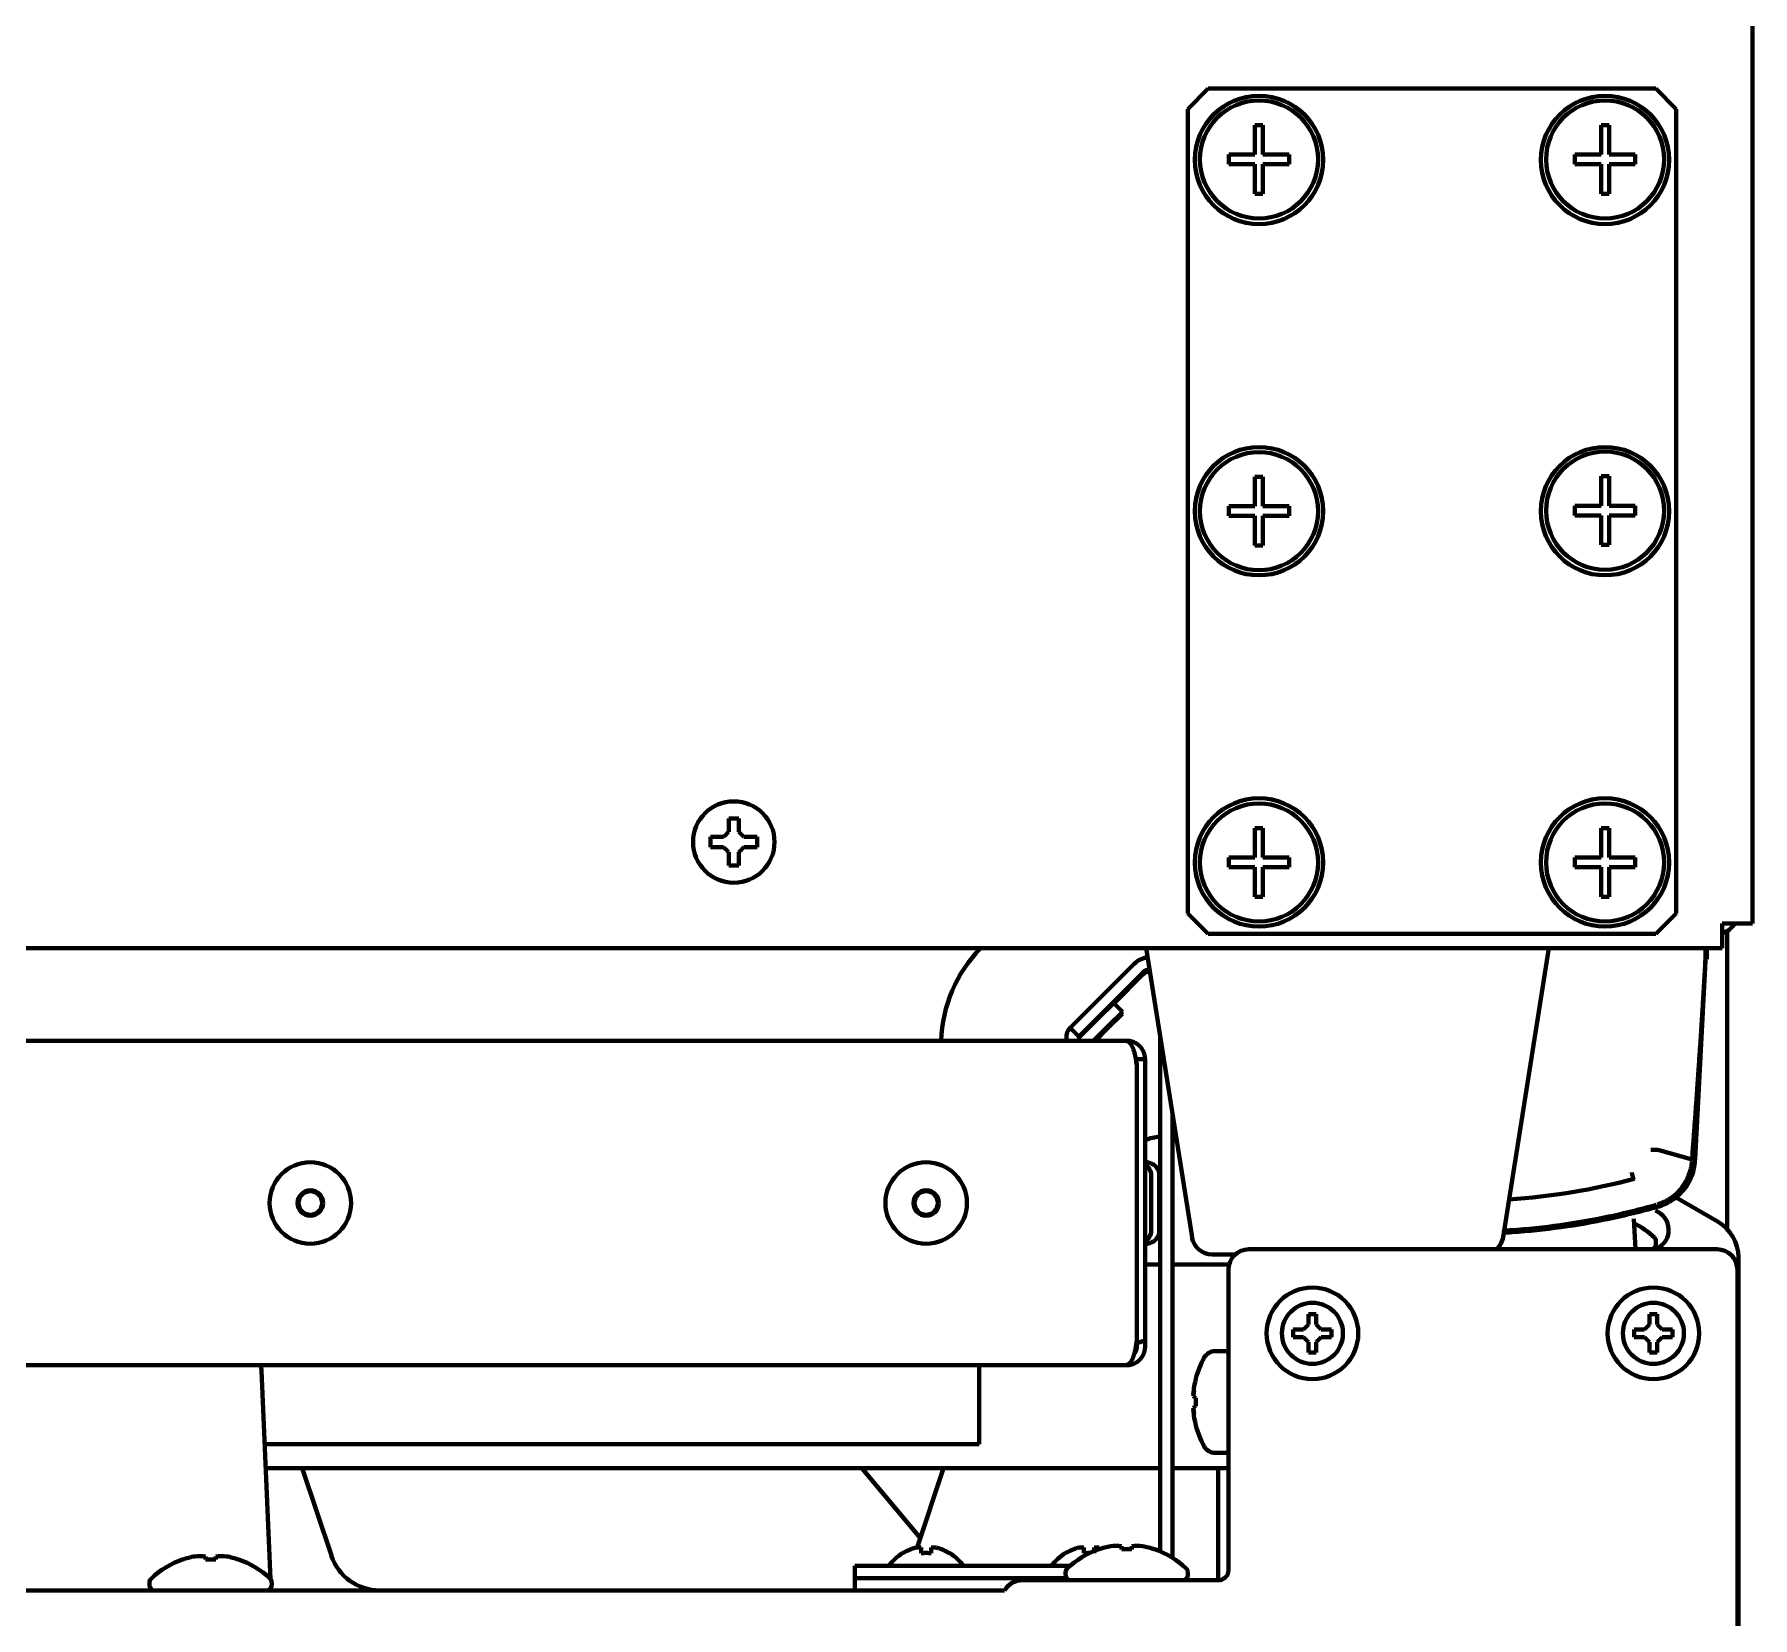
# Model space of a CAD drawing. Header units: inches. Extents: x -2898 to 7248, y 606 to 5598.
# Drawn here: x 3363.7 to 3532.5, y 718.1 to 873.6 of the extents above; entities that cross this region are included whole.
import ezdxf

# ---------------------------------------------------------------- set-up
doc = ezdxf.new("R2010")
doc.units = ezdxf.units.IN

msp = doc.modelspace()

# ---------------------------------------------------------------- linework, layer by layer
at = {"linetype": 'Continuous', "lineweight": 70}
for p, q in [((3532.55, 786.25), (3532.55, 1121.42)), ((3479.05, 868.25), (3477.05, 866.25)), ((3479.05, 868.25), (3523.05, 868.25)), ((3525.05, 866.25), (3523.05, 868.25)), ((3477.05, 787.25), (3477.05, 866.25)), ((3525.05, 866.25), (3525.05, 787.25)), ((3484.44, 864.68), (3483.65, 864.68)), ((3483.65, 864.68), (3483.65, 861.78)), ((3484.44, 861.78), (3484.44, 864.68)), ((3517.65, 864.68), (3517.65, 861.78)), ((3518.44, 864.68), (3517.65, 864.68)), ((3518.44, 861.78), (3518.44, 864.68)), ((3481.09, 861.78), (3481.09, 860.83)), ((3483.65, 861.78), (3481.09, 861.78)), ((3487.01, 861.78), (3484.44, 861.78)), ((3487.01, 860.83), (3487.01, 861.78)), ((3515.09, 861.78), (3515.09, 860.83)), ((3517.65, 861.78), (3515.09, 861.78)), ((3521.01, 861.78), (3518.44, 861.78)), ((3521.01, 860.83), (3521.01, 861.78)), ((3481.09, 860.83), (3483.65, 860.83)), ((3483.65, 860.83), (3483.65, 857.93)), ((3484.44, 860.83), (3487.01, 860.83)), ((3484.44, 857.93), (3484.44, 860.83)), ((3515.09, 860.83), (3517.65, 860.83)), ((3517.65, 860.83), (3517.65, 857.93)), ((3518.44, 860.83), (3521.01, 860.83)), ((3518.44, 857.93), (3518.44, 860.83)), ((3483.65, 857.93), (3484.44, 857.93)), ((3517.65, 857.93), (3518.44, 857.93)), ((3484.44, 830.13), (3483.65, 830.13)), ((3483.65, 830.13), (3483.65, 827.23)), ((3484.44, 827.23), (3484.44, 830.13)), ((3518.44, 830.18), (3517.65, 830.18)), ((3517.65, 830.18), (3517.65, 827.28)), ((3518.44, 827.28), (3518.44, 830.18)), ((3481.09, 827.23), (3481.09, 826.28)), ((3483.65, 827.23), (3481.09, 827.23)), ((3487.01, 827.23), (3484.44, 827.23)), ((3487.01, 826.28), (3487.01, 827.23)), ((3515.09, 827.28), (3515.09, 826.33)), ((3517.65, 827.28), (3515.09, 827.28)), ((3521.01, 827.28), (3518.44, 827.28)), ((3521.01, 826.33), (3521.01, 827.28)), ((3481.09, 826.28), (3483.65, 826.28)), ((3483.65, 826.28), (3483.65, 823.38)), ((3484.44, 826.28), (3487.01, 826.28)), ((3484.44, 823.38), (3484.44, 826.28)), ((3515.09, 826.33), (3517.65, 826.33)), ((3517.65, 826.33), (3517.65, 823.43)), ((3518.44, 826.33), (3521.01, 826.33)), ((3518.44, 823.43), (3518.44, 826.33)), ((3483.65, 823.38), (3484.44, 823.38)), ((3517.65, 823.43), (3518.44, 823.43)), ((3484.44, 795.63), (3483.65, 795.63)), ((3483.65, 795.63), (3483.65, 792.73)), ((3484.44, 792.73), (3484.44, 795.63)), ((3518.44, 795.63), (3517.65, 795.63)), ((3517.65, 795.63), (3517.65, 792.73)), ((3518.44, 792.73), (3518.44, 795.63)), ((3430.15, 794.25), (3430.15, 794.75)), ((3430.15, 793.75), (3430.15, 794.25)), ((3434.75, 794.75), (3434.75, 794.25)), ((3434.75, 794.25), (3434.75, 793.75)), ((3481.09, 792.73), (3481.09, 791.78)), ((3483.65, 792.73), (3481.09, 792.73)), ((3481.09, 791.78), (3483.65, 791.78)), ((3483.65, 791.78), (3483.65, 788.88)), ((3487.01, 792.73), (3484.44, 792.73)), ((3484.44, 791.78), (3487.01, 791.78)), ((3484.44, 788.88), (3484.44, 791.78)), ((3487.01, 791.78), (3487.01, 792.73)), ((3515.09, 792.73), (3515.09, 791.78)), ((3517.65, 792.73), (3515.09, 792.73)), ((3515.09, 791.78), (3517.65, 791.78)), ((3517.65, 791.78), (3517.65, 788.88)), ((3521.01, 792.73), (3518.44, 792.73)), ((3518.44, 788.88), (3518.44, 791.78)), ((3518.44, 791.78), (3521.01, 791.78)), ((3521.01, 791.78), (3521.01, 792.73)), ((3483.65, 788.88), (3484.44, 788.88)), ((3517.65, 788.88), (3518.44, 788.88)), ((3477.05, 787.25), (3479.05, 785.25)), ((3523.05, 785.25), (3525.05, 787.25)), ((3523.05, 785.25), (3479.05, 785.25)), ((3529.55, 786.25), (3529.55, 785.83)), ((3529.55, 786.25), (3530.55, 786.25)), ((3529.55, 785.83), (3529.55, 783.83)), ((3530.05, 785.53), (3530.05, 756.24)), ((3530.55, 786.25), (3532.55, 786.25)), ((2697.05, 783.83), (3529.55, 783.83)), ((3477.47, 755.44), (3472.97, 783.83)), ((3508.03, 755.44), (3512.52, 783.83)), ((3527.97, 783.83), (3526.89, 763.15)), ((3528.05, 783.83), (3528.05, 783.25)), ((3466.91, 777.42), (3471.79, 782.3)), ((3467.76, 776.57), (3472.64, 781.45)), ((3469.81, 778.41), (3472.64, 781.25)), ((3468.36, 777.03), (3469.78, 778.44)), ((3469.78, 778.44), (3470.63, 777.59)), ((3465.5, 776), (3466.91, 777.42)), ((3467.76, 776.57), (3466.35, 775.15)), ((3466.42, 775.08), (3468.36, 777.03)), ((3470.63, 777.59), (3469.21, 776.18)), ((3470.63, 777.39), (3469.21, 775.98)), ((3470.53, 777.49), (3470.63, 777.39)), ((3465.5, 776), (3466.35, 775.15)), ((3467.77, 774.74), (3469.21, 776.18)), ((3467.97, 774.74), (3469.21, 775.98)), ((3474.35, 775.15), (3474.35, 724.58)), ((3470.79, 774.74), (2702.31, 774.74)), ((3470.79, 774.74), (3470.87, 774.74)), ((3470.87, 774.74), (3470.99, 774.74)), ((3471.83, 773.44), (3471.83, 773.48)), ((3472.85, 772.94), (3472.05, 772.94)), ((3472.05, 772.31), (3472.05, 745.57)), ((3472.85, 772.94), (3472.85, 772.04)), ((3472.85, 772.04), (3472.85, 745.3)), ((3475.55, 767.58), (3475.55, 724.15)), ((3475.9, 765.36), (3475.55, 765.36)), ((3523.24, 764.02), (3526.59, 763.07)), ((3526.89, 763.13), (3526.88, 762.99)), ((3473.45, 758.8), (3473.45, 761.5)), ((3474.25, 758.8), (3474.25, 761.5)), ((3473.45, 756.1), (3473.45, 758.8)), ((3474.25, 756.1), (3474.25, 758.8)), ((3523.29, 757.89), (3523.02, 758.05)), ((3523.27, 758.5), (3523.55, 758.5)), ((3524.97, 759.36), (3529.15, 756.94)), ((3520.89, 757.23), (3521.05, 754.25)), ((3523.05, 754.75), (3523.05, 755.04)), ((3479.44, 753.75), (3481.42, 753.75)), ((3481.42, 753.75), (3481.72, 753.75)), ((3529.05, 754.25), (3483.05, 754.25)), ((3531.15, 700.66), (3531.15, 753.48)), ((3474.34, 752.75), (3472.84, 752.75)), ((3481.1, 752.75), (3475.54, 752.75)), ((3481.05, 722.75), (3481.05, 752.25)), ((3481.05, 752.25), (3481.05, 722.75)), ((3531.05, 686.25), (3531.05, 752.25)), ((3488.92, 747.88), (3489.67, 747.88)), ((3488.92, 746.88), (3488.92, 747.88)), ((3489.67, 747.88), (3489.67, 746.88)), ((3522.42, 746.88), (3522.42, 747.88)), ((3522.42, 747.88), (3523.17, 747.88)), ((3523.17, 747.88), (3523.17, 746.88)), ((3487.42, 745.63), (3487.42, 746.38)), ((3487.42, 746.38), (3488.42, 746.38)), ((3488.42, 746.38), (3488.92, 746.88)), ((3489.67, 746.88), (3490.17, 746.38)), ((3490.17, 746.38), (3491.17, 746.38)), ((3491.17, 746.38), (3491.17, 745.63)), ((3520.92, 745.63), (3520.92, 746.38)), ((3520.92, 746.38), (3521.92, 746.38)), ((3521.92, 746.38), (3522.42, 746.88)), ((3523.17, 746.88), (3523.67, 746.38)), ((3523.67, 746.38), (3524.67, 746.38)), ((3524.67, 746.38), (3524.67, 745.63)), ((3472.05, 745.56), (3472.05, 745.02)), ((3488.42, 745.63), (3487.42, 745.63)), ((3488.92, 745.13), (3488.42, 745.63)), ((3488.92, 744.13), (3488.92, 745.13)), ((3490.17, 745.63), (3489.67, 745.13)), ((3489.67, 745.13), (3489.67, 744.13)), ((3491.17, 745.63), (3490.17, 745.63)), ((3521.92, 745.63), (3520.92, 745.63)), ((3522.42, 745.13), (3521.92, 745.63)), ((3522.42, 744.13), (3522.42, 745.13)), ((3523.67, 745.63), (3523.17, 745.13)), ((3523.17, 745.13), (3523.17, 744.13)), ((3524.67, 745.63), (3523.67, 745.63)), ((2715.75, 742.87), (3470.79, 742.87)), ((3456.55, 742.87), (3456.55, 737.3)), ((3470.79, 742.87), (3470.87, 742.87)), ((3470.98, 742.87), (3470.83, 742.87)), ((3480.8, 744.25), (3479.75, 744.25)), ((3489.67, 744.13), (3488.92, 744.13)), ((3523.17, 744.13), (3522.42, 744.13)), ((3386.94, 721.86), (3386.04, 742.32)), ((3477.85, 741.55), (3477.84, 741.55)), ((3477.62, 740.03), (3477.6, 740.03)), ((3477.62, 738.48), (3477.6, 738.48)), ((3456.55, 737.3), (3456.55, 735.1)), ((3477.84, 736.95), (3477.85, 736.95)), ((3456.55, 735.1), (3386.35, 735.1)), ((3474.34, 732.75), (3386.46, 732.75)), ((3390.04, 732.75), (3392.91, 724.17)), ((3445.02, 732.75), (3450.77, 725.91)), ((3450.45, 724.96), (3453.06, 732.75)), ((3481.04, 732.75), (3475.54, 732.75)), ((3479.75, 734.25), (3480.8, 734.25)), ((3480.05, 732.75), (3480.05, 721.75)), ((3449.05, 724.4), (3449.05, 724.43)), ((3453.65, 724.43), (3453.65, 724.4)), ((3465.05, 724.4), (3465.05, 724.43)), ((3468.3, 724.78), (3468.3, 724.79)), ((3470.55, 724.78), (3470.55, 725.09)), ((3471.55, 725.09), (3471.55, 724.78)), ((3473.8, 724.78), (3473.8, 724.79)), ((3378.3, 723.78), (3378.3, 723.79)), ((3380.55, 723.78), (3380.55, 724.09)), ((3381.55, 724.09), (3381.55, 723.78)), ((3383.8, 723.78), (3383.8, 723.79)), ((3444.35, 723.15), (3448.35, 723.15)), ((3444.35, 721.95), (3444.35, 723.15)), ((3465.47, 723.15), (3448.35, 723.15)), ((3465.05, 722.54), (3465.05, 722.25)), ((3475.54, 723.96), (3475.55, 724.15)), ((3477.05, 722.25), (3477.05, 722.54)), ((3375.05, 721.54), (3375.05, 721.25)), ((3386.99, 720.75), (3386.98, 721)), ((3387.05, 721.25), (3387.05, 721.54)), ((3448.35, 721.95), (3444.35, 721.95)), ((3444.35, 721.95), (3448.35, 721.95)), ((3444.35, 720.75), (3444.35, 721.95)), ((3465.15, 721.95), (3448.35, 721.95)), ((3465.15, 721.95), (3448.35, 721.95)), ((3480.05, 721.75), (3460.78, 721.75)), ((3459.05, 720.75), (2719.75, 720.75))]:
    msp.add_line(p, q, dxfattribs=at)
for centre, radius in [((3484.05, 861.25), 6.3), ((3484.05, 861.3), 5.8), ((3518.05, 861.25), 6.3), ((3518.05, 861.3), 5.8), ((3484.05, 826.75), 6.3), ((3484.05, 826.75), 5.8), ((3518.05, 826.75), 6.3), ((3518.05, 826.8), 5.8), ((3484.05, 792.25), 6.3), ((3518.05, 792.25), 6.3), ((3432.45, 794.25), 4), ((3484.05, 792.25), 5.8), ((3518.05, 792.25), 5.8), ((3390.85, 758.8), 4), ((3451.35, 758.8), 4), ((3390.85, 758.8), 1.25), ((3390.85, 758.8), 1.15), ((3451.35, 758.8), 1.25), ((3451.35, 758.8), 1.15), ((3489.3, 746), 4.5), ((3522.8, 746), 4.5), ((3489.3, 746), 3), ((3522.8, 746), 3)]:
    msp.add_circle(centre, radius, dxfattribs=at)
for centre, radius, start, end in [((3529.05, 787.25), 2, 284.4787, 329.9989), ((3466.49, 774.25), 13.69, 135.6165, 177.9203), ((3473.35, 780.74), 2.2, 96.0398, 135), ((3473.35, 780.74), 1, 92.4771, 135), ((3473.35, 780.54), 1, 90.6694, 135), ((3466.38, 775.12), 1.25, 135, 197.4909), ((3466.38, 774.92), 1.25, 175.4128, 188.0803), ((3466.38, 775.12), 0.05, 135, 315), ((3473.05, 762.6), 0.2, 84.7841, 180), ((3472.15, 761.5), 1.3, 0, 57.42), ((3472.95, 761.5), 1.3, 0, 84.7841), ((3517.05, 749.3), 8.45, 46.2253, 62.7756), ((3472.15, 756.1), 1.3, 302.58, 0), ((3473.05, 755.01), 0.2, 180, 275.2159), ((3472.95, 756.1), 1.3, 275.2159, 0), ((3479.44, 755.75), 2, 189, 270), ((3506.05, 755.75), 2, 311.4087, 351), ((3522.55, 754.75), 0.5, 270, 0), ((3522.55, 755.04), 0.5, 0, 46.2253), ((3483.05, 752.25), 2, 90, 180), ((3529.05, 752.25), 2, 0, 90), ((3468.05, 745.57), 4, 346.8963, 0), ((3384.55, 742.25), 1.5, 2.5, 24.0387), ((3486.63, 739.25), 9.08, 151.3979, 165.3324), ((3479.75, 743), 1.25, 90, 151.3979), ((3480.8, 744), 0.25, 0, 90), ((3486.63, 739.25), 8.79, 177.391, 182.609), ((3486.63, 739.25), 9.08, 194.6676, 208.6021), ((3479.75, 735.5), 1.25, 208.6021, 270), ((3480.8, 734.5), 0.25, 270, 0), ((3451.55, 720.33), 4.8, 121.3727, 144.0199), ((3451.15, 720.33), 4.8, 35.9801, 58.6273), ((3467.55, 720.33), 4.8, 121.3727, 144.0199), ((3471.05, 716.8), 8.45, 108.9925, 133.7747), ((3471.05, 716.8), 8.44, 100.6622, 109.0271), ((3471.05, 716.8), 7.99, 86.4122, 93.5878), ((3471.05, 716.8), 8.44, 70.9729, 79.3378), ((3471.05, 716.8), 8.45, 46.2253, 71.0075), ((3381.05, 715.8), 8.45, 108.9925, 133.7747), ((3381.05, 715.8), 8.44, 100.6622, 109.0271), ((3381.05, 715.8), 7.99, 86.4122, 93.5878), ((3381.05, 715.8), 8.44, 70.9729, 79.3378), ((3381.05, 715.8), 8.45, 46.2253, 71.0075), ((3397.65, 725.75), 5, 198.4841, 270), ((3465.55, 722.54), 0.5, 133.7747, 180), ((3476.55, 722.54), 0.5, 0, 46.2253), ((3480.05, 722.75), 1, 270, 0), ((3375.55, 721.54), 0.5, 133.7747, 180), ((3375.55, 721.25), 0.5, 180, 270), ((3386.55, 721.25), 0.5, 270, 0), ((3386.55, 721.54), 0.5, 0, 46.2253), ((3460.78, 719.75), 2, 90, 150), ((3465.55, 722.25), 0.5, 180, 270), ((3476.55, 722.25), 0.5, 270, 0)]:
    msp.add_arc(centre, radius, start, end, dxfattribs=at)
for centre, major_axis, ratio, start_param, end_param in [((3474.94, 759.36), (-4.24, 4.24), 0.999695, 5.59715, 5.85449), ((3504.05, 824.28), (65.79, 0), 0.992546, 4.781807, 4.971536), ((3522.9, 759.38), (0.273, -0.962), 0.032949, 5.615221, 6.283185), ((3522.29, 756.16), (-1.74, 1), 0.996361, 2.402653, 4.712389), ((3527.15, 753.48), (3.46, 2), 0.999797, 5.759674, 6.806696), ((3486.63, 739.33), (-9.06, 0), 0.993151, 6.033606, 6.20583), ((3486.63, 739.53), (-9.08, 0), 0.544639, 6.109906, 6.183079), ((3486.63, 739.07), (9.08, 0), 0.838671, 2.968314, 3.041486), ((3486.63, 739.92), (-9.06, 0), 0.116841, 0.077355, 0.249579), ((3486.63, 738.59), (9.06, 0), 0.116841, 2.892014, 3.064238), ((3486.63, 739.44), (-9.08, 0), 0.838671, 0.100106, 0.173279), ((3486.63, 738.98), (9.08, 0), 0.544639, 3.241699, 3.314872), ((3486.63, 739.18), (9.06, 0), 0.993151, 3.218948, 3.391172), ((3470.02, 716.8), (0, -8.32), 0.707107, 3.051363, 3.231822), ((3472.08, 716.8), (0, 8.32), 0.707107, 6.192956, 6.373415), ((3380.02, 715.8), (0, -8.32), 0.707107, 3.051363, 3.231822), ((3382.08, 715.8), (0, 8.32), 0.707107, 6.192956, 6.373415)]:
    msp.add_ellipse(centre, major_axis=major_axis, ratio=ratio, start_param=start_param, end_param=end_param, dxfattribs=at)
for points, degree in [([(3431.45, 794.75), (3431.47, 794.78), (3431.52, 794.83), (3431.59, 794.9), (3431.66, 794.97), (3431.73, 795.04), (3431.8, 795.11), (3431.88, 795.18), (3431.92, 795.23), (3431.95, 795.25)], 3), ([(3431.95, 795.25), (3431.95, 795.31), (3431.95, 795.42), (3431.95, 795.58), (3431.95, 795.74), (3431.95, 795.89), (3431.95, 796.04), (3431.95, 796.2), (3431.95, 796.37), (3431.95, 796.49), (3431.95, 796.55)], 3), ([(3431.95, 796.55), (3432.11, 796.55), (3432.45, 796.55), (3432.78, 796.55), (3432.95, 796.55)], 3), ([(3432.95, 795.25), (3432.97, 795.23), (3433.02, 795.18), (3433.1, 795.1), (3433.17, 795.03), (3433.24, 794.96), (3433.31, 794.89), (3433.38, 794.82), (3433.42, 794.78), (3433.45, 794.75)], 3), ([(3431.45, 793.75), (3431.39, 793.75), (3431.28, 793.75), (3431.12, 793.75), (3430.96, 793.75), (3430.81, 793.75), (3430.66, 793.75), (3430.5, 793.75), (3430.33, 793.75), (3430.21, 793.75), (3430.15, 793.75)], 3), ([(3431.95, 793.25), (3431.92, 793.28), (3431.87, 793.33), (3431.8, 793.41), (3431.72, 793.48), (3431.65, 793.55), (3431.58, 793.62), (3431.52, 793.69), (3431.47, 793.73), (3431.45, 793.75)], 3), ([(3433.45, 793.75), (3433.42, 793.73), (3433.38, 793.68), (3433.3, 793.61), (3433.23, 793.54), (3433.16, 793.47), (3433.09, 793.4), (3433.02, 793.33), (3432.97, 793.28), (3432.95, 793.25)], 3), ([(3433.45, 794.75), (3433.5, 794.75), (3433.61, 794.75), (3433.77, 794.75), (3433.93, 794.75), (3434.09, 794.75), (3434.24, 794.75), (3434.39, 794.75), (3434.56, 794.75), (3434.68, 794.75), (3434.75, 794.75)], 3), ([(3432.95, 791.95), (3432.78, 791.95), (3432.45, 791.95), (3432.11, 791.95), (3431.95, 791.95)], 3), ([(3432.95, 793.25), (3432.95, 793.2), (3432.95, 793.09), (3432.95, 792.93), (3432.95, 792.77), (3432.95, 792.62), (3432.95, 792.46), (3432.95, 792.31), (3432.95, 792.14), (3432.95, 792.02), (3432.95, 791.95)], 3), ([(3527.89, 782.29), (3527.93, 783.83)], 1), ([(3472.05, 772.31), (3472.01, 772.52), (3471.98, 772.73), (3471.94, 772.94)], 3), ([(3472.05, 772.59), (3472.05, 772.5), (3472.05, 772.4), (3472.05, 772.31)], 3), ([(3472.05, 745.02), (3472.31, 745.11), (3472.58, 745.2), (3472.85, 745.3)], 3), ([(3472.05, 744.67), (3472.05, 744.78), (3472.05, 744.9), (3472.05, 745.02)], 3), ([(3472.85, 745.3), (3472.85, 745.09), (3472.85, 744.88), (3472.85, 744.67)], 3), ([(3450.35, 724.95), (3450.29, 724.94), (3450.18, 724.91), (3450.02, 724.86), (3449.86, 724.8), (3449.71, 724.74), (3449.56, 724.67), (3449.4, 724.6), (3449.23, 724.51), (3449.11, 724.44), (3449.05, 724.4)], 3), ([(3450.85, 724.95), (3450.82, 724.95), (3450.77, 724.96), (3450.7, 724.96), (3450.62, 724.97), (3450.55, 724.97), (3450.48, 724.96), (3450.42, 724.96), (3450.37, 724.95), (3450.35, 724.95)], 3), ([(3451.85, 724.4), (3451.68, 724.42), (3451.35, 724.44), (3451.01, 724.42), (3450.85, 724.4)], 3), ([(3452.35, 724.95), (3452.32, 724.95), (3452.28, 724.96), (3452.2, 724.96), (3452.13, 724.97), (3452.06, 724.97), (3451.99, 724.96), (3451.92, 724.96), (3451.87, 724.95), (3451.85, 724.95)], 3), ([(3451.85, 724.95), (3451.85, 724.94), (3451.85, 724.91), (3451.85, 724.86), (3451.85, 724.8), (3451.85, 724.74), (3451.85, 724.67), (3451.85, 724.6), (3451.85, 724.51), (3451.85, 724.44), (3451.85, 724.4)], 3), ([(3466.35, 724.95), (3466.29, 724.94), (3466.18, 724.91), (3466.02, 724.86), (3465.86, 724.8), (3465.71, 724.74), (3465.56, 724.67), (3465.4, 724.6), (3465.23, 724.51), (3465.11, 724.44), (3465.05, 724.4)], 3), ([(3466.85, 724.95), (3466.82, 724.95), (3466.77, 724.96), (3466.7, 724.96), (3466.62, 724.97), (3466.55, 724.97), (3466.48, 724.96), (3466.42, 724.96), (3466.37, 724.95), (3466.35, 724.95)], 3), ([(3468.35, 724.95), (3468.32, 724.95), (3468.28, 724.96), (3468.2, 724.96), (3468.13, 724.97), (3468.06, 724.97), (3467.99, 724.96), (3467.92, 724.96), (3467.87, 724.95), (3467.85, 724.95)], 3), ([(3467.85, 724.95), (3467.85, 724.94), (3467.85, 724.91), (3467.85, 724.86), (3467.85, 724.8), (3467.85, 724.74), (3467.85, 724.67), (3467.85, 724.6), (3467.85, 724.51), (3467.85, 724.44), (3467.85, 724.4)], 3)]:
    msp.add_open_spline(points, degree=degree, dxfattribs=at)
for points, knots in [([(3432.95, 796.55), (3432.95, 796.35), (3432.95, 796.14), (3432.95, 795.82), (3432.95, 795.71), (3432.95, 795.48), (3432.95, 795.37), (3432.95, 795.25)], [0, 0, 0, 0, 0.5, 0.5, 0.75, 0.75, 1, 1, 1, 1]), ([(3430.15, 794.75), (3430.35, 794.75), (3430.56, 794.75), (3430.88, 794.75), (3430.99, 794.75), (3431.22, 794.75), (3431.33, 794.75), (3431.45, 794.75)], [0, 0, 0, 0, 0.5, 0.5, 0.75, 0.75, 1, 1, 1, 1]), ([(3434.75, 793.75), (3434.54, 793.75), (3434.33, 793.75), (3434.01, 793.75), (3433.9, 793.75), (3433.68, 793.75), (3433.56, 793.75), (3433.45, 793.75)], [0, 0, 0, 0, 0.5, 0.5, 0.75, 0.75, 1, 1, 1, 1]), ([(3431.95, 791.95), (3431.95, 792.16), (3431.95, 792.37), (3431.95, 792.69), (3431.95, 792.8), (3431.95, 793.03), (3431.95, 793.14), (3431.95, 793.25)], [0, 0, 0, 0, 0.5, 0.5, 0.75, 0.75, 1, 1, 1, 1]), ([(3527.94, 783.3), (3527.94, 783.23), (3527.93, 783.03), (3527.91, 782.67), (3527.89, 782.25), (3527.86, 781.82), (3527.84, 781.4), (3527.81, 780.97), (3527.79, 780.55), (3527.76, 780.12), (3527.74, 779.7), (3527.71, 779.28), (3527.69, 778.86), (3527.66, 778.44), (3527.64, 778.02), (3527.61, 777.6), (3527.58, 777.18), (3527.56, 776.76), (3527.53, 776.34), (3527.5, 775.93), (3527.48, 775.51), (3527.45, 775.1), (3527.42, 774.68), (3527.4, 774.27), (3527.36, 773.81), (3527.33, 773.29), (3527.29, 772.72), (3527.25, 772.13), (3527.21, 771.53), (3527.16, 770.91), (3527.12, 770.28), (3527.07, 769.63), (3527.03, 768.96), (3526.98, 768.28), (3526.93, 767.58), (3526.88, 766.87), (3526.82, 766.14), (3526.77, 765.39), (3526.71, 764.63), (3526.65, 763.86), (3526.62, 763.33), (3526.6, 763.07)], [0, 0, 0, 0, 0.00974, 0.030864, 0.051955, 0.07301, 0.094031, 0.115017, 0.135969, 0.156886, 0.177768, 0.198616, 0.219429, 0.240207, 0.260951, 0.28166, 0.302334, 0.322974, 0.343579, 0.36415, 0.384685, 0.405186, 0.425653, 0.446085, 0.466482, 0.493947, 0.522197, 0.55123, 0.581047, 0.611648, 0.643033, 0.675202, 0.708155, 0.741891, 0.776412, 0.811717, 0.847805, 0.884678, 0.922335, 0.960775, 1, 1, 1, 1]), ([(3528.05, 783.25), (3528.05, 783.25), (3528.05, 783.25), (3528.05, 783.23), (3528.05, 783.22), (3528.05, 783.19), (3528.05, 783.18), (3528.05, 783.14), (3528.05, 783.12), (3528.05, 783.08), (3528.05, 783.07), (3528.05, 783.04), (3528.05, 783.03), (3528.05, 782.99), (3528.05, 782.96), (3528.05, 782.9), (3528.05, 782.86), (3528.05, 782.81), (3528.05, 782.78), (3528.05, 782.77), (3528.05, 782.76), (3528.05, 782.75)], [0, 0, 0, 0, 0.117226, 0.117226, 0.243337, 0.243337, 0.369447, 0.369447, 0.495558, 0.495558, 0.558613, 0.558613, 0.621668, 0.621668, 0.747779, 0.747779, 0.873889, 0.936945, 0.968472, 0.968472, 1, 1, 1, 1]), ([(3471.94, 772.94), (3471.94, 772.95), (3471.94, 772.97), (3471.94, 772.99), (3471.93, 773.01), (3471.93, 773.03), (3471.92, 773.05), (3471.92, 773.07), (3471.92, 773.1), (3471.91, 773.12), (3471.91, 773.14), (3471.9, 773.16), (3471.9, 773.18), (3471.9, 773.2), (3471.89, 773.22), (3471.89, 773.25), (3471.88, 773.27), (3471.88, 773.29), (3471.87, 773.31), (3471.87, 773.33), (3471.86, 773.35), (3471.86, 773.37), (3471.85, 773.39), (3471.85, 773.42), (3471.84, 773.44), (3471.84, 773.46), (3471.83, 773.48), (3471.83, 773.5), (3471.82, 773.52), (3471.82, 773.54), (3471.81, 773.56), (3471.81, 773.58), (3471.79, 773.65), (3471.75, 773.76), (3471.7, 773.91), (3471.65, 774.05), (3471.59, 774.18), (3471.52, 774.29), (3471.45, 774.4), (3471.37, 774.49), (3471.31, 774.55), (3471.26, 774.59), (3471.24, 774.61), (3471.21, 774.63), (3471.19, 774.64), (3471.16, 774.66), (3471.14, 774.67), (3471.11, 774.68), (3471.09, 774.69), (3471.06, 774.7), (3471.04, 774.71), (3471.01, 774.72), (3470.98, 774.72), (3470.96, 774.73), (3470.93, 774.73), (3470.9, 774.74), (3470.88, 774.74), (3470.88, 774.74)], [0, 0, 0, 0, 0.007484, 0.014972, 0.022464, 0.029959, 0.037458, 0.044961, 0.052467, 0.059978, 0.067492, 0.075011, 0.082534, 0.09006, 0.097592, 0.105127, 0.112667, 0.120211, 0.12776, 0.135313, 0.142871, 0.150434, 0.158001, 0.165574, 0.173151, 0.180733, 0.188321, 0.195913, 0.20351, 0.211113, 0.218721, 0.226335, 0.233954, 0.295902, 0.356772, 0.416603, 0.475435, 0.53847, 0.601717, 0.665229, 0.729059, 0.746829, 0.764482, 0.782018, 0.79944, 0.816747, 0.833943, 0.851027, 0.868001, 0.884866, 0.901624, 0.918277, 0.934825, 0.951269, 0.967612, 0.983856, 1, 1, 1, 1]), ([(3470.99, 774.74), (3471.02, 774.74), (3471.04, 774.74), (3471.1, 774.74), (3471.13, 774.74), (3471.16, 774.74)], [0, 0, 0, 0, 0.5, 0.5, 1, 1, 1, 1]), ([(3471.16, 774.74), (3471.16, 774.74), (3471.18, 774.74), (3471.2, 774.74), (3471.22, 774.74), (3471.24, 774.73), (3471.26, 774.73), (3471.28, 774.73), (3471.3, 774.72), (3471.33, 774.72), (3471.35, 774.72), (3471.37, 774.71), (3471.39, 774.71), (3471.41, 774.71), (3471.43, 774.7), (3471.45, 774.7), (3471.48, 774.69), (3471.5, 774.69), (3471.52, 774.68), (3471.54, 774.67), (3471.56, 774.67), (3471.58, 774.66), (3471.61, 774.65), (3471.63, 774.65), (3471.65, 774.64), (3471.67, 774.63), (3471.69, 774.62), (3471.71, 774.62), (3471.74, 774.61), (3471.76, 774.6), (3471.78, 774.59), (3471.8, 774.58), (3471.82, 774.57), (3471.84, 774.56), (3471.86, 774.55), (3471.89, 774.54), (3471.91, 774.53), (3471.93, 774.51), (3471.95, 774.5), (3471.97, 774.49), (3471.99, 774.48), (3472.01, 774.46), (3472.03, 774.45), (3472.05, 774.44), (3472.07, 774.42), (3472.09, 774.41), (3472.11, 774.39), (3472.13, 774.38), (3472.15, 774.36), (3472.17, 774.35), (3472.19, 774.33), (3472.21, 774.31), (3472.23, 774.3), (3472.25, 774.28), (3472.27, 774.26), (3472.29, 774.25), (3472.31, 774.23), (3472.33, 774.21), (3472.34, 774.19), (3472.37, 774.17), (3472.39, 774.14), (3472.41, 774.12), (3472.44, 774.09), (3472.46, 774.06), (3472.48, 774.03), (3472.5, 774), (3472.53, 773.97), (3472.55, 773.94), (3472.57, 773.91), (3472.59, 773.87), (3472.61, 773.84), (3472.63, 773.81), (3472.64, 773.78), (3472.66, 773.74), (3472.68, 773.71), (3472.69, 773.67), (3472.71, 773.64), (3472.72, 773.6), (3472.74, 773.56), (3472.75, 773.53), (3472.76, 773.49), (3472.77, 773.45), (3472.78, 773.42), (3472.79, 773.38), (3472.8, 773.34), (3472.81, 773.3), (3472.82, 773.26), (3472.83, 773.22), (3472.83, 773.18), (3472.84, 773.14), (3472.84, 773.1), (3472.84, 773.06), (3472.85, 773.02), (3472.85, 772.98), (3472.85, 772.96), (3472.85, 772.94)], [0, 0, 0, 0, 0.00864, 0.01729, 0.02595, 0.034622, 0.043304, 0.051998, 0.060703, 0.069419, 0.078148, 0.086888, 0.095641, 0.104406, 0.113184, 0.121974, 0.130778, 0.139594, 0.148424, 0.157268, 0.166125, 0.174996, 0.183882, 0.192781, 0.201696, 0.210624, 0.219568, 0.228527, 0.237501, 0.24649, 0.255496, 0.264516, 0.273553, 0.282606, 0.291675, 0.300761, 0.309863, 0.318983, 0.328119, 0.337273, 0.346443, 0.355632, 0.364838, 0.374062, 0.383304, 0.392564, 0.401842, 0.41114, 0.420455, 0.42979, 0.439144, 0.448516, 0.457909, 0.46732, 0.476752, 0.486203, 0.495674, 0.505165, 0.514677, 0.524209, 0.537545, 0.550891, 0.564248, 0.577616, 0.590997, 0.604389, 0.617794, 0.631212, 0.644644, 0.658089, 0.671549, 0.685024, 0.698514, 0.71202, 0.725542, 0.73908, 0.752635, 0.766208, 0.779798, 0.793407, 0.807034, 0.820681, 0.834346, 0.848032, 0.861738, 0.875464, 0.889212, 0.902981, 0.916772, 0.930585, 0.944421, 0.95828, 0.972163, 0.986069, 1, 1, 1, 1]), ([(3523.24, 764.02), (3523.2, 764.02), (3523.15, 764.02), (3523.07, 764.02), (3523.02, 764.02), (3522.98, 764.02), (3522.95, 764.02), (3522.94, 764.02), (3522.86, 764.02), (3522.8, 764.02), (3522.7, 764.02), (3522.65, 764.03), (3522.61, 764.03), (3522.58, 764.03), (3522.58, 764.03), (3522.57, 764.03), (3522.56, 764.03), (3522.55, 764.03), (3522.54, 764.03)], [0, 0, 0, 0, 0.25, 0.25, 0.375, 0.4375, 0.4375, 0.5, 0.5, 0.75, 0.75, 0.875, 0.9375, 0.9375, 0.953125, 0.953125, 0.96875, 1, 1, 1, 1]), ([(3526.59, 762.98), (3526.64, 762.99), (3526.68, 763), (3526.75, 763.03), (3526.78, 763.04), (3526.83, 763.07), (3526.85, 763.08), (3526.88, 763.12), (3526.89, 763.13), (3526.89, 763.15)], [0, 0, 0, 0, 0.25, 0.25, 0.5, 0.5, 0.75, 0.75, 1, 1, 1, 1]), ([(3526.59, 762.98), (3526.59, 762.99), (3526.59, 763), (3526.59, 763.02), (3526.59, 763.03), (3526.59, 763.04), (3526.59, 763.05), (3526.59, 763.06), (3526.59, 763.07), (3526.59, 763.07)], [0, 0, 0, 0, 0.237746, 0.498959, 0.599315, 0.699436, 0.799484, 0.899619, 1, 1, 1, 1]), ([(3520.67, 761.79), (3520.68, 761.76), (3520.68, 761.73), (3520.7, 761.68), (3520.7, 761.67), (3520.71, 761.64), (3520.71, 761.62), (3520.73, 761.54), (3520.75, 761.49), (3520.78, 761.38), (3520.81, 761.27), (3520.84, 761.19), (3520.85, 761.15)], [0, 0, 0, 0, 0.125, 0.125, 0.1875, 0.1875, 0.25, 0.25, 0.5, 0.5, 0.75, 1, 1, 1, 1]), ([(3526.58, 762.89), (3526.58, 762.83), (3526.57, 762.77), (3526.56, 762.65), (3526.55, 762.59), (3526.52, 762.42), (3526.5, 762.3), (3526.42, 761.95), (3526.34, 761.72), (3526.25, 761.47), (3526.23, 761.44), (3526.21, 761.39), (3526.2, 761.36), (3526.16, 761.28), (3526.14, 761.22), (3526.06, 761.06), (3526, 760.96), (3525.83, 760.65), (3525.69, 760.45), (3525.47, 760.17), (3525.39, 760.08), (3525.27, 759.95), (3525.23, 759.9), (3525.16, 759.84), (3525.14, 759.82), (3525.1, 759.78), (3525.08, 759.75), (3524.88, 759.57), (3524.69, 759.42), (3524.39, 759.21), (3524.29, 759.15), (3524.13, 759.06), (3524.08, 759.03), (3523.97, 758.97), (3523.92, 758.94), (3523.65, 758.81), (3523.42, 758.72), (3523.19, 758.65)], [0, 0, 0, 0, 0.03125, 0.03125, 0.0625, 0.0625, 0.125, 0.125, 0.25, 0.25, 0.265625, 0.265625, 0.28125, 0.28125, 0.3125, 0.3125, 0.375, 0.375, 0.5, 0.5, 0.5625, 0.5625, 0.59375, 0.59375, 0.609375, 0.609375, 0.625, 0.625, 0.75, 0.75, 0.8125, 0.8125, 0.84375, 0.84375, 0.875, 0.875, 1, 1, 1, 1]), ([(3526.88, 762.99), (3526.88, 762.92), (3526.87, 762.86), (3526.86, 762.73), (3526.85, 762.67), (3526.83, 762.48), (3526.81, 762.35), (3526.73, 761.97), (3526.66, 761.73), (3526.55, 761.45), (3526.54, 761.42), (3526.52, 761.36), (3526.5, 761.33), (3526.47, 761.24), (3526.44, 761.18), (3526.36, 761.01), (3526.3, 760.9), (3526.11, 760.56), (3525.97, 760.35), (3525.73, 760.05), (3525.64, 759.95), (3525.51, 759.81), (3525.47, 759.76), (3525.4, 759.69), (3525.38, 759.67), (3525.33, 759.62), (3525.3, 759.6), (3525.09, 759.4), (3524.89, 759.24), (3524.56, 759.03), (3524.45, 758.96), (3524.31, 758.88), (3524.28, 758.86), (3524.22, 758.83), (3524.14, 758.78), (3524.05, 758.74), (3523.75, 758.61), (3523.51, 758.51), (3523.26, 758.44)], [0, 0, 0, 0, 0.03125, 0.03125, 0.0625, 0.0625, 0.125, 0.125, 0.25, 0.25, 0.265625, 0.265625, 0.28125, 0.28125, 0.3125, 0.3125, 0.375, 0.375, 0.5, 0.5, 0.5625, 0.5625, 0.59375, 0.59375, 0.609375, 0.609375, 0.625, 0.625, 0.75, 0.75, 0.8125, 0.8125, 0.828125, 0.828125, 0.84375, 0.875, 0.875, 1, 1, 1, 1]), ([(3523.18, 758.42), (3521.61, 757.98), (3520.04, 757.59), (3516.89, 756.92), (3513.72, 756.37), (3510.52, 756.04), (3508.58, 755.9), (3508.24, 755.88), (3507.91, 755.86)], [0, 0, 0, 0, 0.311709, 0.311709, 0.623417, 0.935126, 0.935126, 1, 1, 1, 1]), ([(3523.1, 758.62), (3521.54, 758.18), (3519.97, 757.79), (3516.82, 757.13), (3513.66, 756.58), (3510.46, 756.24), (3508.67, 756.12), (3508.49, 756.11), (3508.31, 756.1)], [0, 0, 0, 0, 0.321169, 0.321169, 0.642338, 0.963507, 0.963507, 1, 1, 1, 1]), ([(3523.26, 758.44), (3523.25, 758.44), (3523.23, 758.44), (3523.21, 758.43), (3523.19, 758.42), (3523.18, 758.42)], [0, 0, 0, 0, 0.481104, 0.481104, 1, 1, 1, 1]), ([(3470.88, 742.87), (3470.88, 742.87), (3470.89, 742.87), (3470.9, 742.87), (3470.92, 742.87), (3470.93, 742.88), (3470.95, 742.88), (3470.96, 742.88), (3470.97, 742.88), (3470.99, 742.89), (3471, 742.89), (3471.01, 742.89), (3471.03, 742.9), (3471.04, 742.9), (3471.05, 742.91), (3471.07, 742.91), (3471.08, 742.92), (3471.09, 742.92), (3471.11, 742.93), (3471.12, 742.93), (3471.13, 742.94), (3471.15, 742.94), (3471.16, 742.95), (3471.17, 742.96), (3471.19, 742.97), (3471.2, 742.97), (3471.21, 742.98), (3471.22, 742.99), (3471.24, 743), (3471.25, 743.01), (3471.26, 743.02), (3471.27, 743.03), (3471.31, 743.06), (3471.37, 743.11), (3471.45, 743.21), (3471.52, 743.31), (3471.59, 743.43), (3471.65, 743.56), (3471.7, 743.7), (3471.75, 743.85), (3471.79, 743.97), (3471.81, 744.05), (3471.82, 744.09), (3471.83, 744.13), (3471.84, 744.17), (3471.85, 744.21), (3471.86, 744.25), (3471.87, 744.29), (3471.88, 744.33), (3471.89, 744.37), (3471.9, 744.41), (3471.91, 744.46), (3471.91, 744.5), (3471.92, 744.54), (3471.93, 744.58), (3471.94, 744.62), (3471.94, 744.65), (3471.94, 744.67)], [0, 0, 0, 0, 0.008318, 0.016663, 0.025033, 0.033431, 0.041855, 0.050306, 0.058784, 0.067289, 0.075822, 0.084383, 0.092972, 0.101589, 0.110234, 0.118908, 0.12761, 0.136341, 0.145102, 0.153891, 0.16271, 0.171559, 0.180437, 0.189346, 0.198284, 0.207253, 0.216253, 0.225283, 0.234343, 0.243435, 0.252558, 0.261712, 0.270898, 0.334721, 0.398233, 0.461488, 0.524538, 0.583363, 0.643194, 0.704072, 0.766035, 0.780791, 0.795527, 0.810243, 0.82494, 0.839619, 0.85428, 0.868923, 0.883549, 0.898159, 0.912752, 0.92733, 0.941892, 0.95644, 0.970973, 0.985493, 1, 1, 1, 1]), ([(3472.85, 744.67), (3472.85, 744.66), (3472.85, 744.64), (3472.85, 744.62), (3472.85, 744.6), (3472.85, 744.58), (3472.84, 744.56), (3472.84, 744.54), (3472.84, 744.52), (3472.84, 744.49), (3472.84, 744.47), (3472.83, 744.45), (3472.83, 744.43), (3472.83, 744.41), (3472.83, 744.39), (3472.82, 744.37), (3472.82, 744.35), (3472.82, 744.33), (3472.81, 744.31), (3472.81, 744.29), (3472.8, 744.27), (3472.8, 744.25), (3472.79, 744.23), (3472.79, 744.21), (3472.78, 744.19), (3472.78, 744.17), (3472.77, 744.15), (3472.76, 744.13), (3472.76, 744.11), (3472.75, 744.09), (3472.74, 744.07), (3472.74, 744.05), (3472.73, 744.03), (3472.72, 744.01), (3472.72, 743.99), (3472.71, 743.97), (3472.7, 743.95), (3472.69, 743.93), (3472.68, 743.92), (3472.67, 743.9), (3472.67, 743.88), (3472.66, 743.86), (3472.65, 743.84), (3472.64, 743.82), (3472.63, 743.81), (3472.62, 743.79), (3472.61, 743.77), (3472.6, 743.75), (3472.59, 743.74), (3472.58, 743.72), (3472.57, 743.7), (3472.56, 743.69), (3472.55, 743.67), (3472.53, 743.65), (3472.52, 743.64), (3472.51, 743.62), (3472.5, 743.6), (3472.49, 743.59), (3472.48, 743.57), (3472.46, 743.56), (3472.45, 743.54), (3472.44, 743.53), (3472.43, 743.51), (3472.41, 743.5), (3472.4, 743.48), (3472.39, 743.47), (3472.38, 743.45), (3472.36, 743.43), (3472.33, 743.4), (3472.29, 743.37), (3472.26, 743.33), (3472.22, 743.3), (3472.19, 743.27), (3472.15, 743.24), (3472.11, 743.21), (3472.07, 743.19), (3472.04, 743.16), (3472, 743.14), (3471.96, 743.11), (3471.92, 743.09), (3471.88, 743.07), (3471.84, 743.05), (3471.8, 743.03), (3471.76, 743.01), (3471.72, 742.99), (3471.68, 742.98), (3471.64, 742.96), (3471.6, 742.95), (3471.56, 742.94), (3471.52, 742.93), (3471.48, 742.92), (3471.43, 742.91), (3471.39, 742.9), (3471.35, 742.89), (3471.31, 742.89), (3471.28, 742.88), (3471.24, 742.88), (3471.2, 742.87), (3471.17, 742.87), (3471.16, 742.87)], [0, 0, 0, 0, 0.007389, 0.014772, 0.022148, 0.029517, 0.036879, 0.044235, 0.051584, 0.058927, 0.066263, 0.073593, 0.080917, 0.088234, 0.095545, 0.102851, 0.11015, 0.117443, 0.12473, 0.132011, 0.139286, 0.146556, 0.15382, 0.161078, 0.16833, 0.175578, 0.182819, 0.190055, 0.197286, 0.204512, 0.211732, 0.218948, 0.226158, 0.233363, 0.240563, 0.247758, 0.254949, 0.262134, 0.269315, 0.276492, 0.283663, 0.29083, 0.297993, 0.305151, 0.312305, 0.319455, 0.326601, 0.333742, 0.340879, 0.348012, 0.355142, 0.362267, 0.369389, 0.376507, 0.383621, 0.390731, 0.397838, 0.404942, 0.412042, 0.419138, 0.426232, 0.433322, 0.440409, 0.447493, 0.454573, 0.461651, 0.468726, 0.475798, 0.493613, 0.511357, 0.529031, 0.546636, 0.564173, 0.581643, 0.599048, 0.616388, 0.633665, 0.650879, 0.668031, 0.685123, 0.702157, 0.719132, 0.73605, 0.752913, 0.769721, 0.786476, 0.803179, 0.819831, 0.836433, 0.852987, 0.869493, 0.885954, 0.90237, 0.918742, 0.935073, 0.951363, 0.967613, 0.983825, 1, 1, 1, 1]), ([(3471.82, 744.03), (3471.82, 744.03), (3471.83, 744.04), (3471.83, 744.05), (3471.84, 744.06), (3471.85, 744.07), (3471.86, 744.08), (3471.87, 744.09), (3471.87, 744.1), (3471.88, 744.11), (3471.89, 744.12), (3471.9, 744.14), (3471.9, 744.15), (3471.91, 744.16), (3471.92, 744.17), (3471.92, 744.18), (3471.93, 744.2), (3471.94, 744.21), (3471.94, 744.22), (3471.95, 744.23), (3471.95, 744.25), (3471.96, 744.26), (3471.97, 744.27), (3471.97, 744.28), (3471.98, 744.3), (3471.98, 744.31), (3471.99, 744.32), (3471.99, 744.34), (3472, 744.35), (3472, 744.36), (3472, 744.38), (3472.01, 744.39), (3472.01, 744.41), (3472.02, 744.42), (3472.02, 744.43), (3472.02, 744.45), (3472.03, 744.46), (3472.03, 744.48), (3472.03, 744.49), (3472.03, 744.5), (3472.04, 744.52), (3472.04, 744.53), (3472.04, 744.55), (3472.04, 744.56), (3472.04, 744.58), (3472.04, 744.59), (3472.05, 744.61), (3472.05, 744.62), (3472.05, 744.64), (3472.05, 744.65), (3472.05, 744.66), (3472.05, 744.67)], [0, 0, 0, 0, 0.016179, 0.037049, 0.057892, 0.07871, 0.099503, 0.120273, 0.141018, 0.161741, 0.182442, 0.203122, 0.22378, 0.244419, 0.265037, 0.285637, 0.306219, 0.326783, 0.347331, 0.367862, 0.388378, 0.408878, 0.429365, 0.449838, 0.470299, 0.490747, 0.511183, 0.531609, 0.552025, 0.572431, 0.592829, 0.613219, 0.633601, 0.653976, 0.674346, 0.69471, 0.715069, 0.735425, 0.755777, 0.776127, 0.796474, 0.816821, 0.837167, 0.857513, 0.877861, 0.898209, 0.91856, 0.938914, 0.959271, 0.979633, 1, 1, 1, 1]), ([(3470.99, 742.87), (3471.02, 742.87), (3471.04, 742.87), (3471.1, 742.87), (3471.13, 742.87), (3471.16, 742.87)], [0, 0, 0, 0, 0.5, 0.5, 1, 1, 1, 1]), ([(3450.85, 724.4), (3450.85, 724.52), (3450.85, 724.63), (3450.85, 724.77), (3450.85, 724.81), (3450.85, 724.89), (3450.85, 724.92), (3450.85, 724.95)], [0, 0, 0, 0, 0.5, 0.5, 0.75, 0.75, 1, 1, 1, 1]), ([(3453.65, 724.4), (3453.44, 724.52), (3453.23, 724.63), (3452.91, 724.77), (3452.8, 724.81), (3452.58, 724.89), (3452.46, 724.92), (3452.35, 724.95)], [0, 0, 0, 0, 0.5, 0.5, 0.75, 0.75, 1, 1, 1, 1]), ([(3466.85, 724.4), (3466.85, 724.52), (3466.85, 724.63), (3466.85, 724.77), (3466.85, 724.81), (3466.85, 724.89), (3466.85, 724.92), (3466.85, 724.95)], [0, 0, 0, 0, 0.5, 0.5, 0.75, 0.75, 1, 1, 1, 1]), ([(3467.4, 724.43), (3467.38, 724.43), (3467.2, 724.43), (3467.01, 724.42), (3466.85, 724.4)], [0, 0, 0, 0, 0.096938, 1, 1, 1, 1])]:
    msp.add_open_spline(points, degree=3, knots=knots, dxfattribs=at)

doc.saveas('drawing.dxf')
